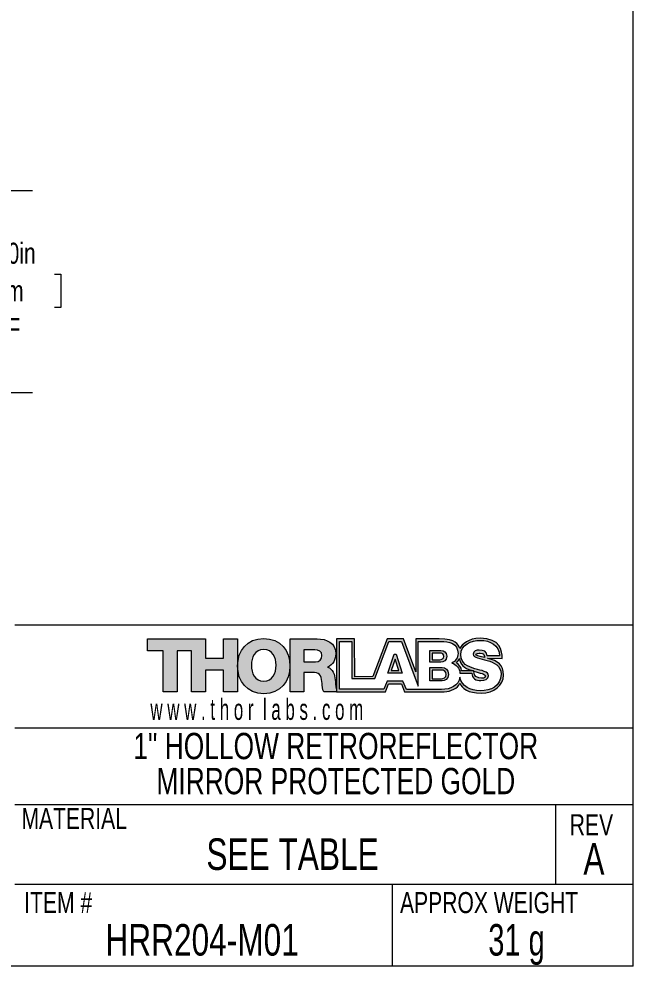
# Model space of a CAD drawing. Header units: inches. Extents: x 0.1 to 10.9, y 0 to 8.5.
# Drawn here: x 8.511 to 10.944, y 0.036 to 3.788 of the extents above; entities that cross this region are included whole.
import ezdxf

# ---------------------------------------------------------------- set-up
doc = ezdxf.new("R2010")
doc.units = ezdxf.units.IN
doc.header["$MEASUREMENT"] = 0
doc.styles.add('SLDTEXTSTYLE0', font='TXT', dxfattribs={"width": 0.75})
doc.styles.add('SLDTEXTSTYLE4', font='TXT', dxfattribs={"width": 0.6})
doc.styles.add('SLDTEXTSTYLE5', font='TXT', dxfattribs={"width": 0.6875})
doc.dimstyles.new('SLDDIMSTYLE4', dxfattribs={"dimtxt": 0.083333, "dimasz": 0.13, "dimexe": 0, "dimexo": 0.0625, "dimgap": 0.020833, "dimtad": 0, "dimtih": 1, "dimtoh": 1, "dimrnd": 1e-09, "dimzin": 0, "dimdsep": 46, "dimtxsty": 'SLDTEXTSTYLE0', "dimsah": 1, "dimcen": 0.09, "dimadec": 0, "dimazin": 0, "dimtfac": 1, "dimtofl": 0, "dimtmove": 0, "dimatfit": 3, "dimfxl": 1, "dimfrac": 2, "dimtolj": 1, "dimtzin": 12, "dimarcsym": 0})

# ---------------------------------------------------------------- blocks, each defined once
blk = doc.blocks.new('THORLABS LOGO1')
at = {"linetype": 'Continuous'}
blk.add_hatch(color=7, dxfattribs=at).paths.add_polyline_path([(2.398, 1.664), (2.398, 1.97), (2.618, 1.97), (2.618, 1.13), (2.398, 1.13), (2.398, 1.476), (2.109, 1.476), (2.109, 1.13), (1.889, 1.13), (1.889, 1.782), (1.661, 1.782), (1.661, 1.13), (1.441, 1.13), (1.441, 1.782), (1.189, 1.782), (1.189, 1.97), (2.109, 1.97), (2.109, 1.664)], flags=0)
h = blk.add_hatch(color=7, dxfattribs=at)
edge = h.paths.add_edge_path(flags=0)
edge.add_spline(control_points=[(3.034, 1.1), (3.3, 1.101), (3.45, 1.295), (3.449, 1.539), (3.449, 1.783), (3.298, 1.976), (3.032, 1.976)], knot_values=[0, 0, 0, 0, 1, 1, 1, 2, 2, 2, 2], weights=[1, 1, 1, 1, 1, 1, 1], degree=3, periodic=0)
edge.add_spline(control_points=[(3.032, 1.976), (2.768, 1.975), (2.619, 1.782), (2.619, 1.54)], knot_values=[3.002118, 3.002118, 3.002118, 3.002118, 4, 4, 4, 4], weights=[1, 1, 1, 1], degree=3, periodic=0)
edge.add_spline(control_points=[(2.619, 1.54), (2.619, 1.54), (2.619, 1.539), (2.619, 1.539), (2.618, 1.295), (2.768, 1.101), (3.034, 1.1)], knot_values=[2, 2, 2, 2, 2.002118, 2.002118, 2.002118, 3.002118, 3.002118, 3.002118, 3.002118], weights=[1, 1, 1, 1, 1, 1, 1], degree=3, periodic=0)
edge = h.paths.add_edge_path(flags=0)
edge.add_spline(control_points=[(3.033, 1.301), (2.891, 1.301), (2.837, 1.426), (2.837, 1.551)], knot_values=[3, 3, 3, 3, 4, 4, 4, 4], weights=[1, 1, 1, 1], degree=3, periodic=0)
edge.add_spline(control_points=[(2.837, 1.551), (2.837, 1.676), (2.891, 1.801), (3.033, 1.801)], knot_values=[2, 2, 2, 2, 3, 3, 3, 3], weights=[1, 1, 1, 1], degree=3, periodic=0)
edge.add_spline(control_points=[(3.033, 1.801), (3.175, 1.801), (3.229, 1.676), (3.229, 1.551)], knot_values=[1, 1, 1, 1, 2, 2, 2, 2], weights=[1, 1, 1, 1], degree=3, periodic=0)
edge.add_spline(control_points=[(3.229, 1.551), (3.229, 1.426), (3.175, 1.301), (3.033, 1.301)], knot_values=[0, 0, 0, 0, 1, 1, 1, 1], weights=[1, 1, 1, 1], degree=3, periodic=0)
h = blk.add_hatch(color=7, dxfattribs=at)
edge = h.paths.add_edge_path(flags=0)
edge.add_line((3.45, 1.13), (3.45, 1.97))
edge.add_line((3.45, 1.97), (3.88, 1.97))
edge.add_spline(control_points=[(3.88, 1.97), (4.029, 1.97), (4.175, 1.903), (4.175, 1.734)], knot_values=[1, 1, 1, 1, 2, 2, 2, 2], weights=[1, 1, 1, 1], degree=3, periodic=0)
edge.add_spline(control_points=[(4.175, 1.734), (4.175, 1.643), (4.132, 1.557), (4.043, 1.523)], knot_values=[2, 2, 2, 2, 3, 3, 3, 3], weights=[1, 1, 1, 1], degree=3, periodic=0)
edge.add_line((4.043, 1.523), (4.043, 1.521))
edge.add_spline(control_points=[(4.043, 1.521), (4.133, 1.499), (4.159, 1.399), (4.166, 1.319)], knot_values=[4, 4, 4, 4, 5, 5, 5, 5], weights=[1, 1, 1, 1], degree=3, periodic=0)
edge.add_spline(control_points=[(4.166, 1.319), (4.169, 1.293), (4.173, 1.219), (4.188, 1.17)], knot_values=[5, 5, 5, 5, 5.740443, 5.740443, 5.740443, 5.740443], weights=[1, 1, 1, 1], degree=3, periodic=0)
edge.add_line((4.188, 1.17), (4.188, 1.13))
edge.add_line((4.188, 1.13), (3.984, 1.13))
edge.add_spline(control_points=[(3.984, 1.13), (3.965, 1.158), (3.962, 1.241), (3.959, 1.264)], knot_values=[7, 7, 7, 7, 8, 8, 8, 8], weights=[1, 1, 1, 1], degree=3, periodic=0)
edge.add_spline(control_points=[(3.959, 1.264), (3.953, 1.349), (3.939, 1.436), (3.836, 1.436)], knot_values=[8, 8, 8, 8, 9, 9, 9, 9], weights=[1, 1, 1, 1], degree=3, periodic=0)
edge.add_line((3.836, 1.436), (3.67, 1.436))
edge.add_line((3.67, 1.436), (3.67, 1.13))
edge.add_line((3.67, 1.13), (3.45, 1.13))
edge = h.paths.add_edge_path(flags=0)
edge.add_line((3.845, 1.796), (3.67, 1.796))
edge.add_line((3.67, 1.796), (3.67, 1.606))
edge.add_line((3.67, 1.606), (3.854, 1.606))
edge.add_spline(control_points=[(3.854, 1.606), (3.92, 1.606), (3.956, 1.642), (3.956, 1.705)], knot_values=[1, 1, 1, 1, 2, 2, 2, 2], weights=[1, 1, 1, 1], degree=3, periodic=0)
edge.add_spline(control_points=[(3.956, 1.705), (3.956, 1.768), (3.906, 1.796), (3.845, 1.796)], knot_values=[2, 2, 2, 2, 3, 3, 3, 3], weights=[1, 1, 1, 1], degree=3, periodic=0)
h = blk.add_hatch(color=7, dxfattribs=at)
edge = h.paths.add_edge_path(flags=0)
edge.add_spline(control_points=[(6.142, 1.818), (6.107, 1.886), (6.086, 1.97), (5.816, 1.97)], knot_values=[4, 4, 4, 4, 5, 5, 5, 5], weights=[1, 1, 1, 1], degree=3, periodic=0)
edge.add_line((5.816, 1.97), (5.445, 1.97))
edge.add_line((5.445, 1.97), (5.445, 1.447))
edge.add_line((5.445, 1.447), (5.251, 1.97))
edge.add_line((5.251, 1.97), (4.991, 1.97))
edge.add_line((4.991, 1.97), (4.765, 1.372))
edge.add_line((4.765, 1.372), (4.478, 1.37))
edge.add_line((4.478, 1.37), (4.474, 1.97))
edge.add_line((4.474, 1.97), (4.188, 1.97))
edge.add_line((4.188, 1.97), (4.188, 1.13))
edge.add_line((4.188, 1.13), (4.963, 1.132))
edge.add_line((4.963, 1.132), (5.013, 1.256))
edge.add_line((5.013, 1.256), (5.217, 1.256))
edge.add_line((5.217, 1.256), (5.265, 1.132))
edge.add_line((5.265, 1.132), (5.893, 1.132))
edge.add_spline(control_points=[(5.893, 1.132), (6.005, 1.134), (6.109, 1.187), (6.141, 1.265)], knot_values=[19, 19, 19, 19, 20, 20, 20, 20], weights=[1, 1, 1, 1], degree=3, periodic=0)
edge.add_spline(control_points=[(6.141, 1.265), (6.171, 1.187), (6.276, 1.109), (6.48, 1.109)], knot_values=[20, 20, 20, 20, 21, 21, 21, 21], weights=[1, 1, 1, 1], degree=3, periodic=0)
edge.add_spline(control_points=[(6.48, 1.109), (6.684, 1.109), (6.835, 1.233), (6.835, 1.396)], knot_values=[21, 21, 21, 21, 22, 22, 22, 22], weights=[1, 1, 1, 1], degree=3, periodic=0)
edge.add_spline(control_points=[(6.835, 1.396), (6.835, 1.561), (6.74, 1.62), (6.588, 1.66)], knot_values=[22, 22, 22, 22, 23, 23, 23, 23], weights=[1, 1, 1, 1], degree=3, periodic=0)
edge.add_spline(control_points=[(6.588, 1.66), (6.586, 1.661), (6.584, 1.661), (6.582, 1.662)], knot_values=[0, 0, 0, 0, 1, 1, 1, 1], weights=[1, 1, 1, 1], degree=3, periodic=0)
edge.add_line((6.582, 1.662), (6.814, 1.66))
edge.add_spline(control_points=[(6.814, 1.66), (6.814, 1.782), (6.79, 1.978), (6.464, 1.978)], knot_values=[2, 2, 2, 2, 3, 3, 3, 3], weights=[1, 1, 1, 1], degree=3, periodic=0)
edge.add_spline(control_points=[(6.464, 1.978), (6.274, 1.978), (6.18, 1.886), (6.142, 1.818)], knot_values=[3, 3, 3, 3, 4, 4, 4, 4], weights=[1, 1, 1, 1], degree=3, periodic=0)
edge = h.paths.add_edge_path(flags=0)
edge.add_spline(control_points=[(6.548, 1.382), (6.539, 1.345), (6.512, 1.334), (6.441, 1.354)], knot_values=[4, 4, 4, 4, 5, 5, 5, 5], weights=[1, 1, 1, 1], degree=3, periodic=0)
edge.add_spline(control_points=[(6.441, 1.354), (6.367, 1.374), (6.366, 1.415), (6.366, 1.46)], knot_values=[5, 5, 5, 5, 6, 6, 6, 6], weights=[1, 1, 1, 1], degree=3, periodic=0)
edge.add_spline(control_points=[(6.366, 1.46), (6.459, 1.433), (6.553, 1.401), (6.548, 1.382)], knot_values=[3, 3, 3, 3, 4, 4, 4, 4], weights=[1, 1, 1, 1], degree=3, periodic=0)
edge = h.paths.add_edge_path(flags=0)
edge.add_spline(control_points=[(6.114, 1.739), (6.114, 1.671), (6.074, 1.616), (6.014, 1.587)], knot_values=[17, 17, 17, 17, 18, 18, 18, 18], weights=[1, 1, 1, 1], degree=3, periodic=0)
edge.add_spline(control_points=[(6.014, 1.587), (6.089, 1.565), (6.137, 1.504), (6.144, 1.427)], knot_values=[18, 18, 18, 18, 19, 19, 19, 19], weights=[1, 1, 1, 1], degree=3, periodic=0)
edge.add_line((6.144, 1.427), (6.333, 1.427))
edge.add_spline(control_points=[(6.333, 1.427), (6.337, 1.338), (6.393, 1.309), (6.477, 1.309)], knot_values=[20, 20, 20, 20, 21, 21, 21, 21], weights=[1, 1, 1, 1], degree=3, periodic=0)
edge.add_spline(control_points=[(6.477, 1.309), (6.536, 1.309), (6.598, 1.33), (6.598, 1.386)], knot_values=[21, 21, 21, 21, 22, 22, 22, 22], weights=[1, 1, 1, 1], degree=3, periodic=0)
edge.add_spline(control_points=[(6.598, 1.386), (6.598, 1.453), (6.489, 1.466), (6.38, 1.496)], knot_values=[22, 22, 22, 22, 23, 23, 23, 23], weights=[1, 1, 1, 1], degree=3, periodic=0)
edge.add_spline(control_points=[(6.38, 1.496), (6.271, 1.527), (6.158, 1.576), (6.158, 1.715)], knot_values=[23, 23, 23, 23, 24, 24, 24, 24], weights=[1, 1, 1, 1], degree=3, periodic=0)
edge.add_spline(control_points=[(6.158, 1.715), (6.158, 1.88), (6.325, 1.945), (6.467, 1.945)], knot_values=[24, 24, 24, 24, 25, 25, 25, 25], weights=[1, 1, 1, 1], degree=3, periodic=0)
edge.add_spline(control_points=[(6.467, 1.945), (6.618, 1.945), (6.77, 1.872), (6.771, 1.701)], knot_values=[25, 25, 25, 25, 26, 26, 26, 26], weights=[1, 1, 1, 1], degree=3, periodic=0)
edge.add_line((6.771, 1.701), (6.574, 1.701))
edge.add_spline(control_points=[(6.574, 1.701), (6.577, 1.77), (6.512, 1.792), (6.451, 1.792)], knot_values=[27, 27, 27, 27, 28, 28, 28, 28], weights=[1, 1, 1, 1], degree=3, periodic=0)
edge.add_spline(control_points=[(6.451, 1.792), (6.409, 1.792), (6.355, 1.777), (6.355, 1.727)], knot_values=[28, 28, 28, 28, 29, 29, 29, 29], weights=[1, 1, 1, 1], degree=3, periodic=0)
edge.add_spline(control_points=[(6.355, 1.727), (6.355, 1.669), (6.465, 1.659), (6.576, 1.628)], knot_values=[29, 29, 29, 29, 30, 30, 30, 30], weights=[1, 1, 1, 1], degree=3, periodic=0)
edge.add_spline(control_points=[(6.576, 1.628), (6.685, 1.597), (6.796, 1.546), (6.796, 1.41)], knot_values=[30, 30, 30, 30, 31, 31, 31, 31], weights=[1, 1, 1, 1], degree=3, periodic=0)
edge.add_spline(control_points=[(6.796, 1.41), (6.796, 1.218), (6.632, 1.147), (6.465, 1.147)], knot_values=[31, 31, 31, 31, 32, 32, 32, 32], weights=[1, 1, 1, 1], degree=3, periodic=0)
edge.add_spline(control_points=[(6.465, 1.147), (6.311, 1.147), (6.172, 1.216), (6.142, 1.364)], knot_values=[0, 0, 0, 0, 1, 1, 1, 1], weights=[1, 1, 1, 1], degree=3, periodic=0)
edge.add_spline(control_points=[(6.142, 1.364), (6.122, 1.22), (5.998, 1.169), (5.849, 1.169)], knot_values=[1, 1, 1, 1, 2, 2, 2, 2], weights=[1, 1, 1, 1], degree=3, periodic=0)
edge.add_line((5.849, 1.169), (5.294, 1.169))
edge.add_line((5.294, 1.169), (5.238, 1.298))
edge.add_line((5.238, 1.298), (4.992, 1.298))
edge.add_line((4.992, 1.298), (4.935, 1.17))
edge.add_line((4.935, 1.17), (4.233, 1.17))
edge.add_line((4.233, 1.17), (4.233, 1.929))
edge.add_line((4.233, 1.929), (4.431, 1.929))
edge.add_line((4.431, 1.929), (4.431, 1.342))
edge.add_line((4.431, 1.342), (4.795, 1.342))
edge.add_line((4.795, 1.342), (5.015, 1.929))
edge.add_line((5.015, 1.929), (5.216, 1.929))
edge.add_line((5.216, 1.929), (5.484, 1.222))
edge.add_line((5.484, 1.222), (5.484, 1.929))
edge.add_line((5.484, 1.929), (5.84, 1.929))
edge.add_spline(control_points=[(5.84, 1.929), (5.97, 1.931), (6.114, 1.897), (6.114, 1.739)], knot_values=[16, 16, 16, 16, 17, 17, 17, 17], weights=[1, 1, 1, 1], degree=3, periodic=0)
edge = h.paths.add_edge_path(flags=0)
edge.add_line((6.361, 1.462), (6.17, 1.462))
edge.add_spline(control_points=[(6.17, 1.462), (6.17, 1.519), (6.12, 1.569), (6.089, 1.59)], knot_values=[8, 8, 8, 8, 9, 9, 9, 9], weights=[1, 1, 1, 1], degree=3, periodic=0)
edge.add_spline(control_points=[(6.089, 1.59), (6.104, 1.608), (6.128, 1.626), (6.136, 1.658)], knot_values=[9, 9, 9, 9, 10, 10, 10, 10], weights=[1, 1, 1, 1], degree=3, periodic=0)
edge.add_spline(control_points=[(6.136, 1.658), (6.136, 1.569), (6.219, 1.501), (6.324, 1.472)], knot_values=[10, 10, 10, 10, 11, 11, 11, 11], weights=[1, 1, 1, 1], degree=3, periodic=0)
edge.add_spline(control_points=[(6.324, 1.472), (6.336, 1.469), (6.349, 1.465), (6.361, 1.462)], knot_values=[0, 0, 0, 0, 1, 1, 1, 1], weights=[1, 1, 1, 1], degree=3, periodic=0)
edge = h.paths.add_edge_path(flags=0)
edge.add_spline(control_points=[(6.466, 1.742), (6.511, 1.74), (6.526, 1.731), (6.53, 1.704)], knot_values=[2, 2, 2, 2, 3, 3, 3, 3], weights=[1, 1, 1, 1], degree=3, periodic=0)
edge.add_spline(control_points=[(6.53, 1.704), (6.532, 1.693), (6.532, 1.686), (6.532, 1.672)], knot_values=[3, 3, 3, 3, 4, 4, 4, 4], weights=[1, 1, 1, 1], degree=3, periodic=0)
edge.add_spline(control_points=[(6.532, 1.672), (6.427, 1.699), (6.398, 1.703), (6.398, 1.726)], knot_values=[0, 0, 0, 0, 1, 1, 1, 1], weights=[1, 1, 1, 1], degree=3, periodic=0)
edge.add_spline(control_points=[(6.398, 1.726), (6.398, 1.736), (6.444, 1.742), (6.466, 1.742)], knot_values=[1, 1, 1, 1, 2, 2, 2, 2], weights=[1, 1, 1, 1], degree=3, periodic=0)
h = blk.add_hatch(color=7, dxfattribs=at)
h.paths.add_polyline_path([(5.003, 1.425), (5.229, 1.425), (5.133, 1.729), (5.102, 1.729)], flags=0)
h.paths.add_polyline_path([(5.056, 1.466), (5.115, 1.649), (5.173, 1.466)], flags=0)
h = blk.add_hatch(color=7, dxfattribs=at)
edge = h.paths.add_edge_path(flags=0)
edge.add_line((5.665, 1.602), (5.665, 1.786))
edge.add_line((5.665, 1.786), (5.841, 1.786))
edge.add_spline(control_points=[(5.841, 1.786), (5.889, 1.786), (5.934, 1.763), (5.934, 1.693)], knot_values=[1, 1, 1, 1, 2, 2, 2, 2], weights=[1, 1, 1, 1], degree=3, periodic=0)
edge.add_spline(control_points=[(5.934, 1.693), (5.934, 1.625), (5.88, 1.602), (5.841, 1.602)], knot_values=[2, 2, 2, 2, 3, 3, 3, 3], weights=[1, 1, 1, 1], degree=3, periodic=0)
edge.add_line((5.841, 1.602), (5.665, 1.602))
edge = h.paths.add_edge_path(flags=0)
edge.add_spline(control_points=[(5.891, 1.692), (5.891, 1.732), (5.859, 1.745), (5.826, 1.745)], knot_values=[3, 3, 3, 3, 4, 4, 4, 4], weights=[1, 1, 1, 1], degree=3, periodic=0)
edge.add_line((5.826, 1.745), (5.703, 1.745))
edge.add_line((5.703, 1.745), (5.703, 1.639))
edge.add_line((5.703, 1.639), (5.826, 1.639))
edge.add_spline(control_points=[(5.826, 1.639), (5.853, 1.639), (5.891, 1.652), (5.891, 1.692)], knot_values=[2, 2, 2, 2, 3, 3, 3, 3], weights=[1, 1, 1, 1], degree=3, periodic=0)
h = blk.add_hatch(color=7, dxfattribs=at)
edge = h.paths.add_edge_path(flags=0)
edge.add_line((5.665, 1.302), (5.665, 1.514))
edge.add_line((5.665, 1.514), (5.86, 1.514))
edge.add_spline(control_points=[(5.86, 1.514), (5.913, 1.514), (5.963, 1.488), (5.963, 1.407)], knot_values=[1, 1, 1, 1, 2, 2, 2, 2], weights=[1, 1, 1, 1], degree=3, periodic=0)
edge.add_spline(control_points=[(5.963, 1.407), (5.963, 1.329), (5.904, 1.302), (5.86, 1.302)], knot_values=[2, 2, 2, 2, 3, 3, 3, 3], weights=[1, 1, 1, 1], degree=3, periodic=0)
edge.add_line((5.86, 1.302), (5.665, 1.302))
edge = h.paths.add_edge_path(flags=0)
edge.add_spline(control_points=[(5.927, 1.406), (5.927, 1.458), (5.889, 1.475), (5.849, 1.475)], knot_values=[3, 3, 3, 3, 4, 4, 4, 4], weights=[1, 1, 1, 1], degree=3, periodic=0)
edge.add_line((5.849, 1.475), (5.702, 1.475))
edge.add_line((5.702, 1.475), (5.702, 1.338))
edge.add_line((5.702, 1.338), (5.849, 1.338))
edge.add_spline(control_points=[(5.849, 1.338), (5.882, 1.338), (5.927, 1.355), (5.927, 1.406)], knot_values=[2, 2, 2, 2, 3, 3, 3, 3], weights=[1, 1, 1, 1], degree=3, periodic=0)
at = {"color": 7, "linetype": 'Continuous', "lineweight": 18}
for p, q in [((1.189, 1.782), (1.189, 1.97)), ((1.189, 1.97), (2.109, 1.97)), ((2.109, 1.97), (2.109, 1.664)), ((2.398, 1.664), (2.398, 1.97)), ((2.398, 1.97), (2.618, 1.97)), ((2.618, 1.97), (2.618, 1.13)), ((3.45, 1.97), (3.88, 1.97)), ((3.45, 1.13), (3.45, 1.97)), ((4.474, 1.97), (4.188, 1.97)), ((4.188, 1.97), (4.188, 1.13)), ((4.478, 1.37), (4.474, 1.97)), ((4.991, 1.97), (4.765, 1.372)), ((5.251, 1.97), (4.991, 1.97)), ((5.445, 1.447), (5.251, 1.97)), ((5.816, 1.97), (5.445, 1.97)), ((5.445, 1.97), (5.445, 1.447)), ((4.233, 1.17), (4.233, 1.929)), ((4.233, 1.929), (4.431, 1.929)), ((4.431, 1.929), (4.431, 1.342)), ((4.795, 1.342), (5.015, 1.929)), ((5.015, 1.929), (5.216, 1.929)), ((5.216, 1.929), (5.484, 1.222)), ((5.484, 1.222), (5.484, 1.929)), ((5.484, 1.929), (5.84, 1.929)), ((1.441, 1.782), (1.189, 1.782)), ((1.441, 1.13), (1.441, 1.782)), ((1.889, 1.782), (1.661, 1.782)), ((1.661, 1.782), (1.661, 1.13)), ((1.889, 1.13), (1.889, 1.782)), ((2.109, 1.664), (2.398, 1.664)), ((3.845, 1.796), (3.67, 1.796)), ((3.67, 1.796), (3.67, 1.606)), ((5.003, 1.425), (5.102, 1.729)), ((5.102, 1.729), (5.133, 1.729)), ((5.133, 1.729), (5.229, 1.425)), ((5.665, 1.786), (5.841, 1.786)), ((5.665, 1.602), (5.665, 1.786)), ((5.703, 1.745), (5.703, 1.639)), ((5.826, 1.745), (5.703, 1.745)), ((6.771, 1.701), (6.574, 1.701)), ((6.582, 1.662), (6.814, 1.66)), ((3.67, 1.606), (3.854, 1.606)), ((4.043, 1.523), (4.043, 1.521)), ((5.115, 1.649), (5.056, 1.466)), ((5.173, 1.466), (5.115, 1.649)), ((5.841, 1.602), (5.665, 1.602)), ((5.665, 1.514), (5.86, 1.514)), ((5.665, 1.302), (5.665, 1.514)), ((5.703, 1.639), (5.826, 1.639)), ((2.398, 1.476), (2.109, 1.476)), ((2.109, 1.476), (2.109, 1.13)), ((2.398, 1.13), (2.398, 1.476)), ((3.836, 1.436), (3.67, 1.436)), ((3.67, 1.436), (3.67, 1.13)), ((4.765, 1.372), (4.478, 1.37)), ((5.229, 1.425), (5.003, 1.425)), ((5.056, 1.466), (5.173, 1.466)), ((5.702, 1.475), (5.702, 1.338)), ((5.849, 1.475), (5.702, 1.475)), ((6.144, 1.427), (6.333, 1.427)), ((6.361, 1.462), (6.17, 1.462)), ((4.431, 1.342), (4.795, 1.342)), ((4.992, 1.298), (4.935, 1.17)), ((4.963, 1.132), (5.013, 1.256)), ((5.238, 1.298), (4.992, 1.298)), ((5.013, 1.256), (5.217, 1.256)), ((5.217, 1.256), (5.265, 1.132)), ((5.294, 1.169), (5.238, 1.298)), ((5.86, 1.302), (5.665, 1.302)), ((5.702, 1.338), (5.849, 1.338)), ((1.661, 1.13), (1.441, 1.13)), ((2.109, 1.13), (1.889, 1.13)), ((2.618, 1.13), (2.398, 1.13)), ((3.67, 1.13), (3.45, 1.13)), ((4.188, 1.13), (3.984, 1.13)), ((4.188, 1.17), (4.188, 1.13)), ((4.188, 1.13), (4.963, 1.132)), ((4.935, 1.17), (4.233, 1.17)), ((5.265, 1.132), (5.893, 1.132)), ((5.849, 1.169), (5.294, 1.169))]:
    blk.add_line(p, q, dxfattribs=at)
at = {"color": 8, "linetype": 'Continuous', "lineweight": 0, "true_color": 0x808080}
for points in [[(2.619, 1.54), (2.619, 1.782), (2.768, 1.975), (3.032, 1.976)], [(3.88, 1.97), (4.029, 1.97), (4.175, 1.903), (4.175, 1.734)], [(6.142, 1.818), (6.107, 1.886), (6.086, 1.97), (5.816, 1.97)], [(6.464, 1.978), (6.274, 1.978), (6.18, 1.886), (6.142, 1.818)], [(6.814, 1.66), (6.814, 1.782), (6.79, 1.978), (6.464, 1.978)], [(5.84, 1.929), (5.97, 1.931), (6.114, 1.897), (6.114, 1.739)], [(6.158, 1.715), (6.158, 1.88), (6.325, 1.945), (6.467, 1.945)], [(6.467, 1.945), (6.618, 1.945), (6.77, 1.872), (6.771, 1.701)], [(3.033, 1.801), (2.891, 1.801), (2.837, 1.676), (2.837, 1.551)], [(3.229, 1.551), (3.229, 1.676), (3.175, 1.801), (3.033, 1.801)], [(3.956, 1.705), (3.956, 1.768), (3.906, 1.796), (3.845, 1.796)], [(3.854, 1.606), (3.92, 1.606), (3.956, 1.642), (3.956, 1.705)], [(4.175, 1.734), (4.175, 1.643), (4.132, 1.557), (4.043, 1.523)], [(5.891, 1.692), (5.891, 1.732), (5.859, 1.745), (5.826, 1.745)], [(5.826, 1.639), (5.853, 1.639), (5.891, 1.652), (5.891, 1.692)], [(5.841, 1.786), (5.889, 1.786), (5.934, 1.763), (5.934, 1.693)], [(5.934, 1.693), (5.934, 1.625), (5.88, 1.602), (5.841, 1.602)], [(6.114, 1.739), (6.114, 1.671), (6.074, 1.616), (6.014, 1.587)], [(6.089, 1.59), (6.104, 1.608), (6.128, 1.626), (6.136, 1.658)], [(6.136, 1.658), (6.136, 1.569), (6.219, 1.501), (6.324, 1.472)], [(6.38, 1.496), (6.271, 1.527), (6.158, 1.576), (6.158, 1.715)], [(6.451, 1.792), (6.409, 1.792), (6.355, 1.777), (6.355, 1.727)], [(6.355, 1.727), (6.355, 1.669), (6.465, 1.659), (6.576, 1.628)], [(6.398, 1.726), (6.398, 1.736), (6.444, 1.742), (6.466, 1.742)], [(6.532, 1.672), (6.427, 1.699), (6.398, 1.703), (6.398, 1.726)], [(6.574, 1.701), (6.577, 1.77), (6.512, 1.792), (6.451, 1.792)], [(6.466, 1.742), (6.511, 1.74), (6.526, 1.731), (6.53, 1.704)], [(6.53, 1.704), (6.532, 1.693), (6.532, 1.686), (6.532, 1.672)], [(6.588, 1.66), (6.586, 1.661), (6.584, 1.661), (6.582, 1.662)], [(6.835, 1.396), (6.835, 1.561), (6.74, 1.62), (6.588, 1.66)], [(2.837, 1.551), (2.837, 1.426), (2.891, 1.301), (3.033, 1.301)], [(3.033, 1.301), (3.175, 1.301), (3.229, 1.426), (3.229, 1.551)], [(4.043, 1.521), (4.133, 1.499), (4.159, 1.399), (4.166, 1.319)], [(5.86, 1.514), (5.913, 1.514), (5.963, 1.488), (5.963, 1.407)], [(6.014, 1.587), (6.089, 1.565), (6.137, 1.504), (6.144, 1.427)], [(6.17, 1.462), (6.17, 1.519), (6.12, 1.569), (6.089, 1.59)], [(6.576, 1.628), (6.685, 1.597), (6.796, 1.546), (6.796, 1.41)], [(3.959, 1.264), (3.953, 1.349), (3.939, 1.436), (3.836, 1.436)], [(5.927, 1.406), (5.927, 1.458), (5.889, 1.475), (5.849, 1.475)], [(5.849, 1.338), (5.882, 1.338), (5.927, 1.355), (5.927, 1.406)], [(6.142, 1.364), (6.122, 1.22), (5.998, 1.169), (5.849, 1.169)], [(5.963, 1.407), (5.963, 1.329), (5.904, 1.302), (5.86, 1.302)], [(6.465, 1.147), (6.311, 1.147), (6.172, 1.216), (6.142, 1.364)], [(6.324, 1.472), (6.336, 1.469), (6.349, 1.465), (6.361, 1.462)], [(6.333, 1.427), (6.337, 1.338), (6.393, 1.309), (6.477, 1.309)], [(6.366, 1.46), (6.459, 1.433), (6.553, 1.401), (6.548, 1.382)], [(6.441, 1.354), (6.367, 1.374), (6.366, 1.415), (6.366, 1.46)], [(6.598, 1.386), (6.598, 1.453), (6.489, 1.466), (6.38, 1.496)], [(6.548, 1.382), (6.539, 1.345), (6.512, 1.334), (6.441, 1.354)], [(6.796, 1.41), (6.796, 1.218), (6.632, 1.147), (6.465, 1.147)], [(6.477, 1.309), (6.536, 1.309), (6.598, 1.33), (6.598, 1.386)], [(6.48, 1.109), (6.684, 1.109), (6.835, 1.233), (6.835, 1.396)], [(3.984, 1.13), (3.965, 1.158), (3.962, 1.241), (3.959, 1.264)], [(4.166, 1.319), (4.169, 1.293), (4.173, 1.219), (4.188, 1.17)], [(5.893, 1.132), (6.005, 1.134), (6.109, 1.187), (6.141, 1.265)], [(6.141, 1.265), (6.171, 1.187), (6.276, 1.109), (6.48, 1.109)]]:
    blk.add_open_spline(points, degree=3, dxfattribs=at)
for points, knots in [([(3.032, 1.976), (3.298, 1.976), (3.449, 1.783), (3.449, 1.539), (3.45, 1.295), (3.3, 1.101), (3.034, 1.1)], [0, 0, 0, 0, 1, 1, 1, 2, 2, 2, 2]), ([(3.034, 1.1), (2.768, 1.101), (2.618, 1.295), (2.619, 1.539), (2.619, 1.539), (2.619, 1.54), (2.619, 1.54)], [2, 2, 2, 2, 3, 3, 3, 3.002118, 3.002118, 3.002118, 3.002118])]:
    blk.add_open_spline(points, degree=3, knots=knots, dxfattribs=at)
blk = doc.blocks.new('SW_NOTE_0_3')
at = {"color": 0, "linetype": 'Continuous', "lineweight": 0, "char_height": 0.104167, "attachment_point": 2, "style": 'SLDTEXTSTYLE0'}
for s, insert in [('1" HOLLOW RETROREFLECTOR', (0.9668, 0.1343)), ('MIRROR PROTECTED GOLD', (0.9671, -0.0046))]:
    blk.add_mtext(s, dxfattribs=dict(at, insert=insert))
blk = doc.blocks.new('_D_7')
at = {"color": 8, "linetype": 'Continuous', "lineweight": 0, "true_color": 0x808080}
for p, q in [((7.9855, 3.1081), (8.5642, 3.1081)), ((8.4392, 3.1081), (8.4392, 2.9267)), ((8.2273, 2.7774), (8.202, 2.7774)), ((8.202, 2.7774), (8.202, 2.645)), ((8.6511, 2.7774), (8.6764, 2.7774)), ((8.6764, 2.7774), (8.6764, 2.645)), ((8.202, 2.645), (8.2273, 2.645)), ((8.6764, 2.645), (8.6511, 2.645)), ((8.4392, 2.3081), (8.4392, 2.4957)), ((7.9855, 2.3081), (8.5642, 2.3081))]:
    blk.add_line(p, q, dxfattribs=at)
at = {"color": 8, "linetype": 'Continuous', "lineweight": 18, "true_color": 0x808080}
for points in [[(8.4392, 3.1081), (8.4192, 2.9781), (8.4592, 2.9781)], [(8.4392, 2.3081), (8.4592, 2.4381), (8.4192, 2.4381)]]:
    blk.add_solid(points, dxfattribs=at)
at = {"color": 8, "linetype": 'Continuous', "lineweight": 18, "true_color": 0x808080, "char_height": 0.08333, "attachment_point": 1, "style": 'SLDTEXTSTYLE0'}
for s, insert in [('%%c', (8.2236, 2.9017)), ('0.80in', (8.3494, 2.9017)), ('20.3mm', (8.2273, 2.7524)), ('REF', (8.3488, 2.6031))]:
    blk.add_mtext(s, dxfattribs=dict(at, insert=insert))

msp = doc.modelspace()

# ---------------------------------------------------------------- linework, layer by layer
at = {"color": 7, "linetype": 'Continuous', "lineweight": 18}
for p, q in [((10.9445, 0.0356), (10.9445, 8.4506)), ((10.9445, 1.3874), (10.9445, 1.9698)), ((8.4938, 1.3874), (10.9445, 1.3874)), ((8.4938, 0.98), (10.9445, 0.98)), ((8.4938, 0.6756), (10.9445, 0.6756)), ((10.6365, 0.6756), (10.6365, 0.3599)), ((8.4938, 0.3599), (10.9445, 0.3599)), ((9.9901, 0.3599), (9.9901, 0.0356)), ((10.9445, 0.0356), (0.0622, 0.0356))]:
    msp.add_line(p, q, dxfattribs=at)

# ---------------------------------------------------------------- block references
at = {"color": 7, "linetype": 'Continuous', "xscale": 0.25, "yscale": 0.25, "zscale": 0.25}
msp.add_blockref('THORLABS LOGO1', (8.7224, 0.8396), dxfattribs=at)
at = {"color": 7, "linetype": 'Continuous', "lineweight": 0}
msp.add_blockref('SW_NOTE_0_3', (8.7994, 0.8252), dxfattribs=at)

# ---------------------------------------------------------------- texts
for s, insert, char_height, attachment_point, style in [('w w w . t h o r  l a b s . c o m', (9.0316, 1.0943), 0.083333, 1, 'SLDTEXTSTYLE4'), ('MATERIAL', (8.5205, 0.6624), 0.08333, 1, 'SLDTEXTSTYLE0'), ('REV', (10.6936, 0.6373), 0.08333, 1, 'SLDTEXTSTYLE0'), ('SEE TABLE', (9.5949, 0.5415), 0.125, 2, 'SLDTEXTSTYLE0'), ('A', (10.7893, 0.5227), 0.125, 2, 'SLDTEXTSTYLE0'), ('ITEM #', (8.5315, 0.3287), 0.08333, 1, 'SLDTEXTSTYLE0'), ('APPROX WEIGHT', (10.0209, 0.3287), 0.083333, 1, 'SLDTEXTSTYLE0'), ('HRR204-M01', (9.2366, 0.202), 0.125, 2, 'SLDTEXTSTYLE0'), ('31 g', (10.4826, 0.202), 0.125, 2, 'SLDTEXTSTYLE5')]:
    msp.add_mtext(s, dxfattribs=dict(at, insert=insert, char_height=char_height, attachment_point=attachment_point, style=style))

# ---------------------------------------------------------------- dimensions: what is measured, and where the dimension line sits
at = {"color": 8, "linetype": 'Continuous', "lineweight": 18, "true_color": 0x808080}
dim = msp.add_linear_dim(base=(8.4392, 3.1081), p1=(7.9355, 2.3081), p2=(7.9355, 3.1081), angle=90, text='%%c<>\\PREF', dimstyle='SLDDIMSTYLE4', dxfattribs=at)
dim.commit()
dim.dimension.update_dxf_attribs({"geometry": '_D_7', "text_midpoint": (8.4392, 2.7112), "dimtype": 160})

doc.saveas('drawing.dxf')
